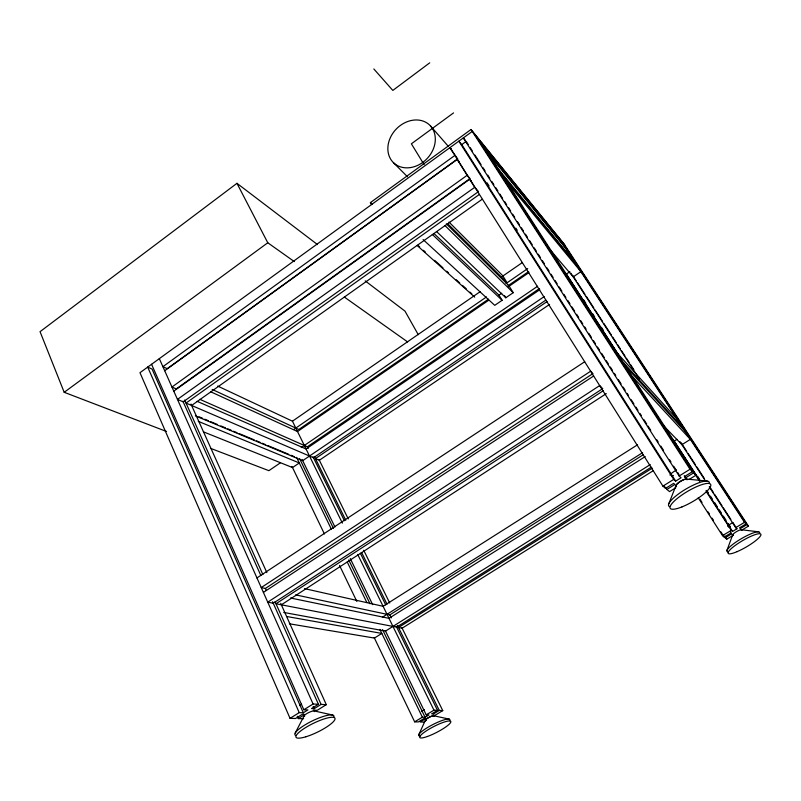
<?xml version="1.0" encoding="UTF-8"?>
<svg xmlns="http://www.w3.org/2000/svg" width="801" height="801" viewBox="0 0 801 801"><rect width="100%" height="100%" fill="white"/><g stroke="black" fill="none" stroke-linecap="round" stroke-linejoin="round"><path stroke-width="1.2" d="M726.918 550.437L732.715 534.798M668.805 503.769L676.114 485.246M418.783 734.727L425.511 719.949M295.179 733.105L304.12 715.874M317.496 244.575L236.956 183.319L40.05 331.674L64.19 392.3L166.538 431.489M429.716 62.838L392.82 90.423L373.837 68.966M64.19 392.3L267.774 242.763L294.317 261.587M453.546 112.901L411.384 143.81L424.13 164.646M371.524 204.575L370.402 202.613L471.018 129.502L563.904 243.734L748.434 526.127L741.676 530.202M465.491 140.515L463.328 137.932L679.158 476.024L681.06 477.766L675.674 481.121L673.731 479.399L458.863 141.166L461.776 144.591L466.212 141.376L468.225 144.54M454.738 155.524L162.903 366.678L167.219 368.68L457.671 158.868L449.832 147.724L451.404 149.527M164.696 370.723L457.201 159.449L459.394 161.942M467.153 175.279L171.955 387.023L176.26 388.926L470.047 178.543L467.153 175.279L457.201 159.449M173.787 391.128L469.666 179.274L471.108 180.896M474.723 187.314L177.462 399.399L183.189 401.852L478.537 191.589L474.723 187.314L469.666 179.274M479.399 194.423L186.022 403.073L313.481 457.731L545.761 300.165M191.629 405.476L482.102 199.319M217.722 386.082L292.445 421.186L480.32 291.574M501.887 276.695L522.412 262.528M293.797 429.466L486.477 296.941M506.062 283.474L527.709 268.585M488.47 299.173L298.823 429.466L212.165 389.436M508.054 285.727L528.67 271.559M488.78 300.185L297.511 431.539L210.543 391.709M508.315 286.758L528.88 272.64M434.162 233.692L498.983 295.158L501.746 293.266M498.983 295.158L502.107 300.295L494.738 305.341L423.078 239.549M436.525 231.489L505.801 297.772L513.211 292.695L509.005 285.857L446.327 223.849M301.286 447.549L537.571 286.277M280.25 462.918L268.886 470.678L210.733 448.41M199.779 399.309L307.324 446.798L539.544 288.48M539.744 289.722L306.052 448.981L197.136 401.341M566.037 274.292L569.851 271.689M544.179 296.6L302.698 460.655L195.354 415.839M547.013 301.607L315.444 458.583L319.349 460.255L549.566 304.42M256.951 577.922L584.68 361.752M592.219 372.775L590.637 371.223L261.236 587.564L265.391 588.445L593.01 373.546M263.399 592.41L593.641 375.999M602.783 388.585L273.251 603.233L267.744 602.172L599.679 385.591L602.002 387.834M603.263 390.738L275.965 603.764L396.655 627.143L651.283 467.173M281.341 604.805L606.287 393.641M637.566 444.765L383.098 606.307L304.49 588.615M382.397 617.231L642.632 452.645M295.609 594.873L389.817 614.908L643.153 454.818M645.216 456.58L388.986 618.342L290.423 597.987M676.985 439.338L673.841 441.321L672.099 439.549M650.262 464.59L385.521 631.098L283.724 612.445M652.274 468.144L398.498 627.493L402.132 628.204L653.175 470.738M564.985 245.396L472.26 131.434L139.975 372.695L290.042 718.347L299.224 712.62L303.319 712.78L307.904 709.926L303.839 709.756L151.559 364.285M303.839 709.756L313.081 703.999L318.428 704.269L272.58 601.741M451.554 149.417L449.982 147.614L662.918 486.137L673.731 479.399M679.158 476.024L690.041 469.246L692.485 471.629L684.384 476.665L685.626 477.827L693.696 472.81L696.079 475.133L689.291 479.338M318.428 704.269L311.539 708.555L314.212 708.675L321.071 704.409L326.297 704.67L280.68 603.323M662.918 486.137L665.591 488.36L673.631 483.363L674.913 484.475L666.913 489.451L665.581 487.338M297.281 716.284L298.272 718.577L304.12 714.943M326.297 704.67L317.216 710.307L313.251 710.147M675.874 487.679L669.516 491.614L666.913 489.451M374.127 637.456L414.658 721.841L422.357 717.185L425.081 717.285L428.925 714.963L426.222 714.842L385.231 630.497M426.222 714.842L433.962 710.167L437.516 710.347L396.185 626.192M698.242 497.761L722.512 535.639L731.293 530.332L732.545 531.433L736.93 528.79L732.855 522.512M709.225 486.818L735.698 527.669L744.529 522.322L746.101 523.864L739.523 527.839L740.324 528.58L746.882 524.625L748.434 526.127M437.516 710.347L431.739 713.841L433.521 713.911L439.278 710.437L442.763 710.617L401.872 627.654M722.512 535.639L724.234 537.081L730.772 533.126L731.613 533.846L725.095 537.791L726.777 539.193L733.496 535.138M425.641 720.95L423.749 722.091L420.145 721.991L425.872 718.537L424.069 718.477L418.332 721.941L414.658 721.841M442.763 710.617L435.133 715.223L433.371 715.143M290.042 718.347L295.559 718.497L302.388 714.242L304.19 714.312M298.272 718.577L303.659 718.727M686.367 479.048L707.203 481.081M741.275 529.741L758.547 531.814M289.361 623.789L374.427 638.077L381.817 633.421L286.678 616.49M433.661 715.754L449.151 719.088M314.132 710.918L332.735 715.053M203.394 431.829L292.525 467.564L299.304 462.968L198.278 421.346M199.038 416.8L202.493 418.242M204.786 419.213L208.24 420.655M210.533 421.616L217.431 424.5M220.876 425.942L225.471 427.864M227.774 428.825L231.219 430.267M233.522 431.228L236.966 432.67M239.269 433.631L254.207 439.879M256.51 440.84L259.955 442.282M262.257 443.243L265.702 444.685M268.005 445.646L288.69 454.307M290.993 455.268L294.438 456.71M344.34 297.051L407.629 341.927M365.216 280.881L404.986 311.128L418.252 334.678M370.402 202.613L372.255 204.295M417.852 245.276L419.714 246.948M423.439 250.292L425.291 251.965M434.603 260.325L442.973 267.854M446.698 271.199L448.56 272.871M455.999 279.569L459.724 282.913M462.517 285.416L466.232 288.76M469.957 292.115L471.819 293.787M417.071 245.436L474.693 297.141M735.698 527.669L736.93 528.79M432.34 234.463L502.107 300.295M444.925 225.522L513.211 292.695M447.599 223.609L506.903 282.463L502.728 275.684L448.991 222.057M393.421 162.643L407.499 176.781M663.809 425.962L681.921 444.675L690.362 439.369L632.48 376.62M626.402 367.208L685.145 431.379M623.388 362.533L682.552 427.404M617.381 353.231L677.386 419.494M430.517 125.977A26.093 21.357 -46.3 0 1 414.497 166.628A26.093 21.357 -46.3 0 1 389.727 139.114A26.093 21.357 -46.3 0 1 430.517 125.977L448.43 146.463M549.927 249.532L573.216 276.886L580.885 271.669L506.733 181.837M501.626 173.937L576.37 264.771M499.093 170.012L574.127 261.326M486.557 150.588L563.013 244.295M489.041 154.443L565.226 247.689M562.462 242.292L746.882 524.625M561.181 240.721L746.101 523.864M558.607 237.567L744.529 522.322M572.735 275.454L576.129 280.69M577.491 282.783L584.95 294.297M586.312 296.39L593.771 307.904M595.123 309.997L602.592 321.511M603.944 323.604L611.413 335.118M612.765 337.221L616.159 342.448M617.521 344.54L620.234 348.735M621.586 350.828L624.98 356.065M626.342 358.157L629.055 362.342M630.407 364.435L633.801 369.672M681.291 442.953L686.717 451.323M688.079 453.416L695.538 464.93M696.9 467.023L704.359 478.537M709.786 486.918L713.18 492.154M714.542 494.247L722.001 505.761M723.353 507.854L730.822 519.368M570.783 273.121L639.328 378.923M679.979 441.671L705.16 480.53M583.789 300.045L585.821 303.189M592.6 313.682L594.632 316.826M601.401 327.309L603.433 330.463M697.611 476.255L699.643 479.409M707.093 490.943L708.454 493.036M710.487 496.189L712.52 499.333M714.552 502.477L717.255 506.673M719.288 509.826L721.321 512.97M723.353 516.114L726.066 520.31M728.099 523.453L730.132 526.607M566.297 273.942L619.223 355.924M674.192 441.051L699.974 480.99M706.082 490.452L732.545 531.433M481.601 142.908L696.079 475.133M565.606 273.622L618.352 355.354M673.13 440.22L699.503 481.081M706.272 491.564L731.293 530.332M477.907 138.373L693.696 472.81M476.044 136.08L692.485 471.629M471.018 129.502L690.041 469.246M730.252 531.744L731.613 533.846M724.755 536.029L726.777 539.193M700.014 499.273L702.026 502.427M708.084 511.879L709.436 513.972M712.119 518.177L713.471 520.28M720.87 531.824L724.234 537.081M684.284 475.714L685.626 477.827M470.247 147.694L472.27 150.858M474.963 155.084L481.031 164.575M483.043 167.739L485.066 170.903M487.759 175.119L489.781 178.283M491.804 181.447L493.827 184.61M495.839 187.774L497.862 190.938M499.884 194.102L502.577 198.318M504.6 201.482L506.622 204.645M508.645 207.809L510.658 210.973M512.68 214.137L514.703 217.301M517.396 221.517L519.418 224.68M521.441 227.844L523.453 231.008M525.476 234.172L527.499 237.336M529.521 240.5L532.214 244.716M534.237 247.879L536.259 251.043M538.272 254.207L540.295 257.371M542.317 260.535L544.34 263.699M547.033 267.914L549.055 271.078M551.068 274.242L553.09 277.406M555.113 280.57L557.136 283.734M559.158 286.898L561.851 291.113M563.874 294.277L565.886 297.441M567.909 300.605L569.932 303.769M571.954 306.933L574.647 311.148M576.67 314.312L578.682 317.476M580.705 320.64L582.727 323.804M584.75 326.968L586.092 329.081M588.785 333.296L591.488 337.511M593.501 340.675L595.523 343.839M597.546 347.003L599.569 350.167M601.591 353.331L604.284 357.556M606.297 360.71L608.319 363.874M610.342 367.038L612.365 370.202M614.387 373.366L615.729 375.479M618.422 379.694L621.115 383.919M623.138 387.083L625.16 390.237M627.183 393.401L628.525 395.514M631.218 399.729L633.911 403.954M635.934 407.118L637.956 410.282M639.979 413.446L641.321 415.549M644.014 419.774L646.717 423.989M648.059 426.092L650.752 430.317M656.82 439.809L658.162 441.912M660.855 446.137L663.548 450.352M669.616 459.844L670.958 461.947M673.651 466.172L676.344 470.387M677.696 472.5L679.038 474.603M487.068 182.838L489.081 186.002M515.904 228.175L517.246 230.287M461.776 144.591L675.674 481.121M664.259 486.247L665.591 488.36M504.55 295.709L505.801 297.772M236.956 183.319L267.774 242.763M318.978 459.494L348.265 518.918M363.734 550.307L389.707 602.993M314.403 456.46L345.762 520.229M361.712 552.68L387.013 604.144M397.506 625.491L439.278 710.437M312.991 456.74L344.4 520.7M360.37 553.251L385.722 604.865M307.324 446.798L308.185 448.54M389.817 614.908L391.299 617.911M292.445 421.186L342.357 523.113M357.717 554.482L433.962 710.167M302.157 459.544L334.948 527.028M350.247 558.517L372.655 604.625M299.654 458.713L333.466 528.42M348.735 559.889L370.002 603.734M382.548 629.596L425.081 717.285M296.58 457.351L331.424 529.331M347.223 561.952L366.818 602.452M379.884 629.446L422.357 717.185M291.985 466.442L324.405 533.947M339.544 565.456L356.835 601.451M190.988 404.054L266.843 572.585M184.651 399.999L262.878 574.557M275.043 601.691L321.071 704.409M182.908 401.221L260.856 575.529M265.391 588.445L266.252 590.377M159.319 358.648L313.081 703.999M313.191 706.382L314.212 708.675M303.319 712.78L152.07 369.071L147.694 367.088L299.224 712.62M299.884 705.631A5.757 1.402 -25.8 0 1 301.506 704.119M295.959 735.568A21.647 4.896 -26 0 1 312.71 720.72A21.647 4.896 -26 0 1 333.717 717.396M304.64 716.515A5.777 1.362 -25.9 0 1 308.605 712.59A5.777 1.362 -25.9 0 1 314.523 711.618M673.441 475.444A6.238 1.642 -30.8 0 1 671.969 475.954M669.986 475.083A6.238 1.642 -30.8 0 1 676.565 470.137M669.656 506.653A23.469 5.757 -30.6 0 1 686.537 488.69A23.469 5.757 -30.6 0 1 709.215 483.634M676.525 486.027A6.328 1.612 -30.7 0 1 680.56 481.271A6.328 1.612 -30.7 0 1 687.048 479.669M676.404 485.947A6.258 1.592 -30.7 0 1 680.83 481.141A6.258 1.592 -30.7 0 1 686.998 479.709M421.656 711.598A4.656 0.941 -27.2 0 1 424.28 709.586M426.052 720.349A4.716 0.921 -27.2 0 1 429.316 717.205A4.716 0.921 -27.2 0 1 433.651 716.464M420.165 736.059A17.492 3.284 -27.2 0 1 432.35 724.835A17.492 3.284 -27.2 0 1 449.621 720.7M426.072 720.329A4.676 0.911 -27.2 0 1 429.316 717.215A4.676 0.911 -27.2 0 1 433.601 716.484M730.212 526.387A5.036 1.061 -30.4 0 1 728.439 526.998M727.678 526.317A5.036 1.061 -30.4 0 1 732.695 522.683M733.416 535.138A5.046 1.031 -30.4 0 1 736.54 531.604A5.046 1.031 -30.4 0 1 741.315 530.482M728.129 551.899A18.914 3.705 -30.3 0 1 740.274 539.313A18.914 3.705 -30.3 0 1 759.688 532.905M305.922 736.77A21.667 4.856 -26 0 0 335.048 718.657A21.667 4.856 -26 0 0 305.421 727.698A21.667 4.856 -26 0 0 305.922 736.77M681.991 506.903A23.499 5.717 -30.6 0 0 710.757 484.615A23.499 5.717 -30.6 0 0 678.497 497.481A23.499 5.717 -30.6 0 0 681.991 506.903M427.474 736.469A17.502 3.264 -27.3 0 0 450.863 721.761A17.502 3.264 -27.3 0 0 427.364 730.202A17.502 3.264 -27.3 0 0 427.474 736.469M737.22 551.609A18.924 3.675 -30.3 0 0 760.93 534.407A18.924 3.675 -30.3 0 0 735.378 545.321A18.924 3.675 -30.3 0 0 737.22 551.609"/></g></svg>
